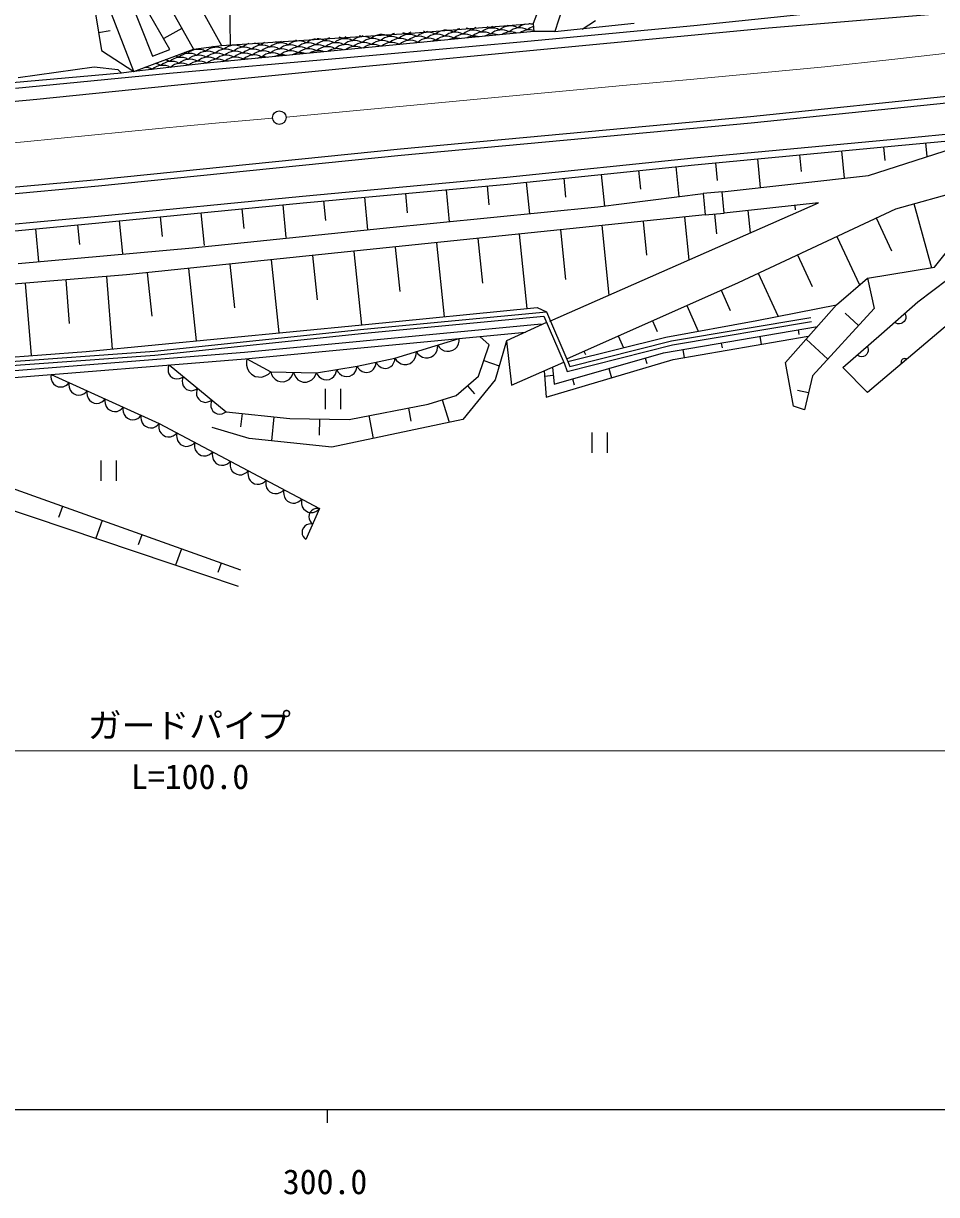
# Model space of a CAD drawing. Units: millimetres, scale not verified. Extents: x 40000 to 680000, y 20000 to 380000.
# Drawn here: x 345584 to 412975, y 198715 to 285083 of the extents above; entities that cross this region are included whole.
import ezdxf
from ezdxf.enums import TextEntityAlignment as Align

# ---------------------------------------------------------------- set-up
doc = ezdxf.new("R2010")
doc.units = ezdxf.units.MM
doc.header["$LTSCALE"] = 1000
doc.linetypes.add('CHAIN', pattern=[18.5, 12, -1.5, 3.5, -1.5])
for name, color, linetype, lineweight in [('M-BGD', 7, 'Continuous', 25), ('M-BMK', 2, 'CHAIN', 13), ('M-BMK-SRVR', 3, 'Continuous', 25), ('M-STR-HTXT', 7, 'Continuous', 13), ('M-TTL-BAND', 7, 'Continuous', 25)]:
    doc.layers.add(name, color=color, linetype=linetype, lineweight=lineweight)
doc.styles.add('ＭＳ ゴシック', font='')
doc.styles.get('ＭＳ ゴシック').set_extended_font_data('MS Gothic')

msp = doc.modelspace()

# ---------------------------------------------------------------- linework, layer by layer
at = {"layer": 'M-BGD'}
for p, q in [((387522, 292895), (384814, 284488)), ((353730, 281535), (350058, 291089)), ((350058, 291089), (351350, 283082)), ((356401, 283169), (351669, 291345)), ((351669, 291345), (355114, 282671)), ((354699, 289307), (358133, 283184)), ((357269, 288758), (360207, 283456)), ((384249, 287812), (383191, 285071)), ((360855, 283498), (360829, 286749)), ((395049, 284920), (408091, 286282)), ((373883, 284340), (383191, 285071)), ((383191, 285071), (383242, 284493)), ((384814, 284488), (390664, 285095)), ((412679, 285735), (400559, 284725)), ((351135, 284417), (351976, 284552)), ((357275, 284715), (355940, 283966)), ((383242, 284493), (359130, 282147)), ((360207, 283456), (373883, 284340)), ((382279, 283735), (395049, 284920)), ((384814, 284488), (383242, 284493)), ((400559, 284725), (385013, 283247)), ((358133, 283184), (360207, 283456)), ((369193, 282549), (382279, 283735)), ((351350, 283082), (353730, 281535)), ((353730, 281535), (358133, 283184)), ((355114, 282671), (356401, 283169)), ((356370, 281407), (369193, 282549)), ((385013, 283247), (370102, 281841)), ((345201, 281106), (350794, 281871)), ((350794, 281871), (352564, 281688)), ((352564, 281688), (352829, 281423)), ((359130, 282147), (353730, 281535)), ((370102, 281841), (356489, 280480)), ((352829, 281423), (336707, 279982)), ((345006, 280309), (356370, 281407)), ((353730, 281535), (352829, 281423)), ((399232, 278217), (424926, 280876)), ((356489, 280480), (346564, 279470)), ((424975, 280379), (399281, 277719)), ((346564, 279470), (330731, 277977)), ((410362, 276591), (435647, 279067)), ((373416, 275845), (399232, 278217)), ((410411, 276094), (435698, 278569)), ((399281, 277719), (373464, 275347)), ((395059, 275163), (410362, 276591)), ((407946, 273880), (416797, 276719)), ((351084, 273582), (373416, 275845)), ((395108, 274666), (410408, 276094)), ((405952, 275692), (406143, 273677)), ((409051, 275986), (409148, 274966)), ((412149, 276279), (412246, 275259)), ((373464, 275347), (351132, 273084)), ((381271, 273735), (395059, 275163)), ((381319, 273237), (395108, 274666)), ((396657, 274812), (396781, 273508)), ((399756, 275106), (399957, 272980)), ((402854, 275399), (402972, 274157)), ((388214, 273951), (388456, 271612)), ((390971, 274237), (391113, 272871)), ((393729, 274523), (393958, 272308)), ((397150, 272664), (407946, 273880)), ((325637, 271259), (351084, 273582)), ((351132, 273084), (325682, 270761)), ((366184, 272350), (381271, 273735)), ((366231, 271852), (381319, 273237)), ((379811, 273099), (379939, 271696)), ((382698, 273380), (382939, 271051)), ((385456, 273666), (385601, 272261)), ((409955, 271420), (418023, 273650)), ((412823, 267097), (418023, 273650)), ((351098, 270878), (366184, 272350)), ((370758, 272267), (370978, 269867)), ((373775, 272544), (373907, 271115)), ((376793, 272821), (377010, 270462)), ((387978, 271552), (395740, 272533)), ((397150, 272664), (395740, 272533)), ((395740, 272533), (395886, 270961)), ((397296, 271092), (397150, 272664)), ((351146, 270380), (366231, 271852)), ((361706, 271410), (361847, 269962)), ((364723, 271705), (364959, 269288)), ((367740, 271990), (367873, 270542)), ((372128, 269977), (387978, 271552)), ((384441, 263123), (404249, 271847)), ((404249, 271847), (397296, 271092)), ((398346, 265977), (409955, 271420)), ((399034, 271281), (399214, 269629)), ((402511, 271658), (402546, 271328)), ((411300, 271792), (412607, 267062)), ((335665, 269406), (351098, 270878)), ((335713, 268909), (351146, 270380)), ((352654, 270527), (352888, 268126)), ((355671, 270822), (355812, 269379)), ((358689, 271116), (358924, 268707)), ((395886, 270961), (368776, 268174)), ((391312, 270487), (391571, 267998)), ((394362, 270803), (394690, 267637)), ((395886, 270961), (397296, 271092)), ((396591, 271027), (396728, 269556)), ((408504, 270740), (409639, 268319)), ((346473, 269934), (346703, 267531)), ((349588, 270232), (349726, 268791)), ((358059, 268534), (372128, 269977)), ((382165, 269538), (382734, 264056)), ((385214, 269854), (385595, 266188)), ((388263, 270171), (388795, 265041)), ((376067, 268906), (376633, 263448)), ((379116, 269222), (379456, 265940)), ((405602, 269379), (407283, 265793)), ((345204, 267387), (358059, 268534)), ((368776, 268174), (353199, 266534)), ((366920, 267957), (367256, 264711)), ((369969, 268273), (370532, 262841)), ((373018, 268590), (373357, 265322)), ((402699, 268018), (403791, 265689)), ((357772, 267008), (358326, 261668)), ((360822, 267325), (361155, 264106)), ((363871, 267641), (364429, 262254)), ((407871, 266296), (412823, 267097)), ((411594, 264543), (415455, 267490)), ((353199, 266534), (336579, 265189)), ((348714, 266178), (348970, 262957)), ((351704, 266415), (352129, 261072)), ((354723, 266692), (355054, 263502)), ((399797, 266657), (401269, 263517)), ((405580, 264338), (407871, 266296)), ((407871, 266296), (408357, 264063)), ((345725, 265940), (346150, 260591)), ((385681, 260342), (398346, 265977)), ((397079, 265413), (397742, 263923)), ((399708, 263168), (405580, 264338)), ((401831, 260085), (405580, 264338)), ((408913, 262185), (411594, 264543)), ((370591, 262846), (383509, 264133)), ((370717, 262529), (384182, 263811)), ((370747, 262230), (383993, 263492)), ((383509, 264133), (384182, 263811)), ((383993, 263492), (385485, 260037)), ((384182, 263811), (385761, 260156)), ((394546, 264286), (395386, 262397)), ((408357, 264063), (403806, 259083)), ((407220, 262818), (406229, 263723)), ((350204, 260887), (370591, 262846)), ((361896, 260843), (383785, 262918)), ((384195, 263025), (381245, 261672)), ((392013, 263159), (392364, 262371)), ((392821, 260780), (404180, 262727)), ((392983, 261940), (399708, 263168)), ((393420, 261678), (403705, 263401)), ((393482, 261385), (403755, 263105)), ((413775, 262863), (407881, 257853)), ((355249, 260908), (370717, 262529)), ((355275, 260609), (370747, 262230)), ((361940, 260345), (382628, 262306)), ((373003, 260397), (377742, 261843)), ((379962, 261375), (379279, 261989)), ((385761, 260156), (392983, 261940)), ((389480, 262032), (389864, 261170)), ((393545, 260305), (403506, 262028)), ((399920, 261997), (400018, 261425)), ((402760, 262484), (402818, 262143)), ((404944, 260328), (403339, 261795)), ((406054, 259710), (408913, 262185)), ((335983, 258767), (361896, 260843)), ((337018, 259922), (350204, 260887)), ((337381, 259643), (355249, 260908)), ((379171, 259071), (379962, 261375)), ((381245, 261672), (380389, 258808)), ((381245, 261672), (381608, 258413)), ((385723, 259425), (393482, 261385)), ((385906, 259781), (393420, 261678)), ((386947, 260905), (387057, 260659)), ((394241, 261023), (394341, 260443)), ((397081, 261510), (397140, 261164)), ((335905, 258259), (361940, 260345)), ((337402, 259344), (355275, 260609)), ((362084, 260356), (363844, 259386)), ((370208, 259803), (373003, 260397)), ((379566, 260223), (380697, 259836)), ((381608, 258413), (385456, 260105)), ((384159, 257510), (393545, 260305)), ((384758, 258483), (392821, 260780)), ((385481, 260048), (385723, 259425)), ((385761, 260156), (385906, 259781)), ((391477, 260397), (391589, 260006)), ((402404, 256850), (401831, 260085)), ((347633, 259198), (355606, 255580)), ((356336, 259896), (360543, 256442)), ((363844, 259386), (367204, 259327)), ((367204, 259327), (370208, 259803)), ((384009, 259457), (384159, 257510)), ((384691, 259111), (384041, 259042)), ((384624, 259739), (384758, 258483)), ((388790, 259631), (388985, 258947)), ((407881, 257853), (406054, 259710)), ((377525, 257655), (379171, 259071)), ((380389, 258808), (378019, 255878)), ((378348, 258363), (378868, 257759)), ((386102, 258866), (386224, 258436)), ((403806, 259083), (403234, 256593)), ((367850, 258128), (367850, 256628)), ((369001, 256628), (369001, 258128)), ((375451, 256997), (377525, 257655)), ((403520, 257838), (402712, 258023)), ((369624, 255878), (375451, 256997)), ((373995, 256717), (374182, 255744)), ((376488, 257326), (377015, 255666)), ((403234, 256593), (402404, 256850)), ((360543, 256442), (365246, 255943)), ((361719, 256317), (361614, 255332)), ((364070, 256068), (363882, 254294)), ((365246, 255943), (369624, 255878)), ((367435, 255911), (367417, 254724)), ((378019, 255878), (368340, 253836)), ((371081, 256157), (371403, 254482)), ((355606, 255580), (367442, 249305)), ((362250, 254462), (359518, 255285)), ((387538, 254910), (387538, 253410)), ((388689, 253410), (388689, 254910)), ((361637, 244761), (335276, 254175)), ((368340, 253836), (362250, 254462)), ((333335, 253028), (361431, 243584)), ((351303, 252842), (351303, 251342)), ((352454, 251342), (352454, 252842)), ((348457, 249468), (348165, 248652)), ((367442, 249305), (366431, 247015)), ((351386, 248422), (350920, 247117)), ((354315, 247376), (354047, 246626)), ((357243, 246330), (356817, 245135)), ((360172, 245284), (359928, 244600))]:
    msp.add_line(p, q, dxfattribs=at)
for points in [[(386825, 284664), (387794, 285289)], [(410629, 263694), (410675, 263581), (410694, 263469), (410695, 263323), (410652, 263205), (410587, 263102), (410471, 262999), (410360, 262948), (410237, 262920), (410092, 262939), (409982, 262972), (409878, 263034)], [(376162, 261361), (376277, 261197), (376419, 261072), (376626, 260946), (376828, 260904), (377032, 260901), (377277, 260976), (377444, 261092), (377589, 261240), (377690, 261460), (377734, 261642), (377742, 261843)], [(373003, 260397), (373118, 260234), (373260, 260109), (373467, 259982), (373669, 259940), (373873, 259938), (374118, 260012), (374285, 260128), (374430, 260276), (374531, 260497), (374575, 260678), (374583, 260879)], [(374583, 260879), (374698, 260716), (374839, 260591), (375046, 260464), (375249, 260422), (375453, 260419), (375697, 260494), (375865, 260610), (376010, 260758), (376111, 260978), (376155, 261160), (376162, 261361)], [(407861, 261275), (407906, 261162), (407925, 261049), (407925, 260903), (407881, 260786), (407815, 260683), (407698, 260581), (407586, 260531), (407464, 260504), (407318, 260523), (407209, 260558), (407105, 260620)], [(362084, 260356), (362038, 260117), (362049, 259888), (362114, 259599), (362250, 259387), (362420, 259207), (362693, 259057), (362936, 259009), (363188, 259008), (363466, 259107), (363662, 259223), (363844, 259386)], [(370208, 259803), (370295, 259653), (370407, 259535), (370576, 259410), (370748, 259359), (370923, 259341), (371140, 259387), (371293, 259475), (371429, 259591), (371533, 259774), (371584, 259927), (371606, 260100)], [(371606, 260100), (371692, 259950), (371805, 259832), (371974, 259707), (372146, 259656), (372321, 259639), (372538, 259685), (372691, 259772), (372827, 259889), (372930, 260071), (372982, 260225), (373003, 260397)], [(410768, 260307), (410716, 260339), (410662, 260356), (410589, 260367), (410528, 260354), (410471, 260330), (410412, 260280), (410379, 260228), (410357, 260169), (410355, 260096), (410365, 260040), (410387, 259983)], [(347633, 259198), (347613, 259023), (347634, 258857), (347698, 258652), (347808, 258506), (347941, 258385), (348147, 258292), (348326, 258271), (348508, 258284), (348704, 258372), (348839, 258467), (348962, 258595)], [(356336, 259896), (356276, 259742), (356255, 259588), (356263, 259388), (356326, 259230), (356418, 259089), (356581, 258955), (356737, 258893), (356904, 258861), (357102, 258893), (357246, 258946), (357388, 259032)], [(363844, 259386), (363903, 259192), (364001, 259026), (364162, 258838), (364345, 258734), (364541, 258668), (364802, 258663), (365000, 258723), (365187, 258820), (365354, 259002), (365454, 259164), (365524, 259356)], [(365524, 259356), (365584, 259162), (365682, 258997), (365842, 258809), (366025, 258705), (366222, 258638), (366482, 258634), (366681, 258693), (366867, 258791), (367034, 258973), (367134, 259135), (367204, 259327)], [(367204, 259327), (367288, 259163), (367401, 259031), (367574, 258889), (367753, 258825), (367939, 258797), (368172, 258833), (368339, 258918), (368490, 259034), (368610, 259222), (368673, 259382), (368706, 259565)], [(368706, 259565), (368790, 259401), (368903, 259269), (369076, 259127), (369255, 259063), (369441, 259034), (369673, 259071), (369841, 259156), (369992, 259272), (370112, 259460), (370175, 259620), (370208, 259803)], [(348962, 258595), (348942, 258420), (348963, 258254), (349026, 258049), (349136, 257903), (349270, 257782), (349476, 257689), (349655, 257668), (349837, 257681), (350033, 257769), (350168, 257863), (350291, 257992)], [(357388, 259032), (357328, 258879), (357307, 258725), (357314, 258525), (357378, 258367), (357469, 258226), (357632, 258092), (357788, 258030), (357956, 257998), (358153, 258030), (358298, 258082), (358439, 258169)], [(350291, 257992), (350271, 257817), (350292, 257651), (350355, 257446), (350465, 257300), (350599, 257179), (350805, 257086), (350984, 257065), (351166, 257078), (351362, 257165), (351497, 257260), (351620, 257389)], [(351620, 257389), (351600, 257214), (351621, 257048), (351684, 256843), (351794, 256697), (351928, 256576), (352134, 256483), (352312, 256462), (352495, 256475), (352691, 256562), (352826, 256657), (352948, 256786)], [(358439, 258169), (358380, 258016), (358358, 257861), (358366, 257661), (358430, 257503), (358521, 257362), (358684, 257229), (358840, 257166), (359008, 257135), (359205, 257166), (359350, 257219), (359491, 257305)], [(352948, 256786), (352929, 256610), (352950, 256445), (353013, 256240), (353123, 256094), (353257, 255973), (353463, 255879), (353641, 255858), (353824, 255872), (354020, 255959), (354155, 256054), (354277, 256183)], [(359491, 257305), (359431, 257152), (359410, 256998), (359418, 256798), (359482, 256640), (359573, 256499), (359736, 256365), (359892, 256303), (360059, 256271), (360257, 256303), (360402, 256356), (360543, 256442)], [(354277, 256183), (354258, 256007), (354279, 255842), (354342, 255637), (354452, 255491), (354586, 255370), (354792, 255276), (354970, 255255), (355153, 255269), (355349, 255356), (355484, 255451), (355606, 255580)], [(355606, 255580), (355575, 255402), (355586, 255232), (355638, 255020), (355741, 254864), (355869, 254733), (356073, 254625), (356254, 254592), (356440, 254594), (356645, 254671), (356789, 254759), (356921, 254882)], [(356921, 254882), (356891, 254705), (356901, 254535), (356953, 254322), (357056, 254167), (357184, 254036), (357388, 253927), (357569, 253895), (357755, 253897), (357960, 253974), (358104, 254062), (358237, 254185)], [(358237, 254185), (358206, 254008), (358217, 253838), (358268, 253625), (358371, 253470), (358499, 253338), (358703, 253230), (358884, 253198), (359070, 253200), (359275, 253277), (359419, 253365), (359552, 253488)], [(359552, 253488), (359521, 253311), (359532, 253141), (359583, 252928), (359686, 252772), (359814, 252641), (360018, 252533), (360199, 252500), (360385, 252503), (360590, 252579), (360734, 252668), (360867, 252791)], [(360867, 252791), (360836, 252613), (360847, 252443), (360898, 252231), (361001, 252075), (361130, 251944), (361333, 251836), (361514, 251803), (361701, 251805), (361905, 251882), (362049, 251970), (362182, 252094)], [(362182, 252094), (362151, 251916), (362162, 251746), (362213, 251534), (362316, 251378), (362445, 251247), (362648, 251139), (362829, 251106), (363016, 251108), (363221, 251185), (363364, 251273), (363497, 251396)], [(363497, 251396), (363466, 251219), (363477, 251049), (363529, 250836), (363631, 250681), (363760, 250550), (363964, 250441), (364144, 250409), (364331, 250411), (364536, 250488), (364679, 250576), (364812, 250699)], [(364812, 250699), (364781, 250522), (364792, 250352), (364844, 250139), (364946, 249984), (365075, 249852), (365279, 249744), (365459, 249712), (365646, 249714), (365851, 249791), (365994, 249879), (366127, 250002)], [(366127, 250002), (366096, 249825), (366107, 249655), (366159, 249442), (366262, 249286), (366390, 249155), (366594, 249047), (366775, 249014), (366961, 249017), (367166, 249093), (367310, 249182), (367442, 249305)], [(367442, 249305), (367292, 249320), (367150, 249301), (366974, 249245), (366850, 249149), (366748, 249033), (366669, 248856), (366653, 248702), (366666, 248546), (366743, 248379), (366825, 248264), (366937, 248160)], [(366937, 248160), (366786, 248175), (366644, 248156), (366469, 248100), (366345, 248004), (366242, 247888), (366164, 247711), (366147, 247558), (366161, 247401), (366237, 247234), (366320, 247119), (366431, 247015)]]:
    msp.add_lwpolyline(points, dxfattribs=at)
for centre, start, end in [((382861, 283893), 99.72991, 132.37566), ((382861, 283893), 73.10039, 88.32742), ((369962, 283095), 60.5563, 68.09432), ((371312, 283248), 125.88093, 132.37566), ((372011, 283106), 60.5563, 132.37566), ((373361, 283259), 109.34741, 132.37566), ((374061, 283117), 60.5563, 132.37566), ((373361, 283259), 60.5563, 78.70992), ((374711, 283412), 117.88153, 132.37566), ((375411, 283270), 60.5563, 132.37566), ((374711, 283412), 60.5563, 70.17581), ((376061, 283565), 124.17987, 132.37566), ((376111, 283128), 60.5563, 132.37566), ((376761, 283423), 60.5563, 132.37566), ((377461, 283281), 60.5563, 132.37566), ((378111, 283576), 105.57527, 132.37566), ((378161, 283138), 60.5563, 132.37566), ((378811, 283434), 60.5563, 132.37566), ((378111, 283576), 60.5563, 82.48207), ((378861, 282996), 72.50227, 118.61206), ((379461, 283729), 115.61284, 132.37566), ((379511, 283291), 60.5563, 132.37566), ((380161, 283587), 60.5563, 132.37566), ((380211, 283149), 69.91638, 121.19795), ((379461, 283729), 60.5563, 72.4445), ((380811, 283882), 122.38702, 132.37566), ((380861, 283444), 60.5563, 132.37566), ((381511, 283740), 60.5563, 132.37566), ((381561, 283302), 67.55372, 123.56061), ((380811, 283882), 60.5563, 65.67031), ((382211, 283597), 60.5563, 132.37566), ((382911, 283455), 73.68251, 125.7527), ((383561, 283750), 107.5977, 132.37566), ((359812, 282166), 60.5563, 132.37566), ((359112, 282309), 60.5563, 66.71298), ((360462, 282462), 125.83932, 132.37566), ((361162, 282319), 60.5563, 132.37566), ((361862, 282177), 60.5563, 132.37566), ((362512, 282472), 104.36459, 132.37566), ((363212, 282330), 60.5563, 132.37566), ((362512, 282472), 60.5563, 83.69275), ((363862, 282625), 114.97933, 132.37566), ((363911, 282188), 60.5563, 132.37566), ((364562, 282483), 60.5563, 132.37566), ((363862, 282625), 60.5563, 73.07801), ((365212, 282778), 121.89939, 132.37566), ((365261, 282341), 60.5563, 132.37566), ((365912, 282636), 60.5563, 132.37566), ((365961, 282199), 60.5563, 132.37566), ((365212, 282778), 60.5563, 66.15794), ((366611, 282494), 60.5563, 132.37566), ((367262, 282789), 96.50793, 132.37566), ((367311, 282352), 60.5563, 132.37566), ((367961, 282647), 60.5563, 132.37566), ((368011, 282210), 60.5563, 132.37566), ((367262, 282789), 60.5563, 91.5494), ((368612, 282942), 112.37344, 132.37566), ((368661, 282505), 60.5563, 132.37566), ((369311, 282800), 60.5563, 132.37566), ((369361, 282363), 60.5563, 132.37566), ((368612, 282942), 60.5563, 75.6839), ((369962, 283095), 119.96301, 132.37566), ((370011, 282658), 60.5563, 132.37566), ((370061, 282220), 63.88119, 127.23314), ((370661, 282953), 60.5563, 132.37566), ((370711, 282516), 60.5563, 132.37566), ((371361, 282811), 60.5563, 132.37566), ((371411, 282373), 61.90593, 129.20841), ((372061, 282669), 60.5563, 132.37566), ((372711, 282964), 60.5563, 132.37566), ((372761, 282526), 60.5563, 131.08625), ((373411, 282822), 60.5563, 132.37566), ((373461, 282384), 89.57341, 101.54093), ((374111, 282679), 60.5563, 132.37566), ((374761, 282975), 60.5563, 132.37566), ((374811, 282537), 82.96488, 108.14945), ((375461, 282832), 60.5563, 132.37566), ((376161, 282690), 78.76139, 112.35295), ((376811, 282985), 60.5563, 132.37566), ((377511, 282843), 75.39743, 115.71691), ((357161, 281423), 60.5563, 132.37566), ((356462, 281565), 60.5563, 73.92566), ((357812, 281718), 60.5563, 132.37566), ((357861, 281281), 60.5563, 132.37566), ((357112, 281860), 60.5563, 70.07873), ((358462, 282013), 60.5563, 132.37566), ((358511, 281576), 60.5563, 132.37566), ((359162, 281871), 60.5563, 132.37566), ((359211, 281434), 60.5563, 132.37566), ((359861, 281729), 60.5563, 132.37566), ((359911, 281292), 60.5563, 132.37566), ((360512, 282024), 60.5563, 132.37566), ((360561, 281587), 60.5563, 132.37566), ((361211, 281882), 60.5563, 132.37566), ((361261, 281445), 60.5563, 132.37566), ((361911, 281740), 60.5563, 132.37566), ((361961, 281302), 79.85119, 111.26315), ((362561, 282035), 60.5563, 132.37566), ((362611, 281598), 60.5563, 132.37566), ((363261, 281893), 60.5563, 132.37566), ((363311, 281455), 76.3018, 114.81253), ((363961, 281751), 60.5563, 132.37566), ((364611, 282046), 60.5563, 132.37566), ((364661, 281608), 73.2939, 117.82044), ((365311, 281904), 60.5563, 132.37566), ((366011, 281761), 70.63043, 120.48391), ((366661, 282057), 60.5563, 132.37566), ((367361, 281914), 68.21034, 122.904), ((368711, 282067), 65.97362, 125.14072), ((354511, 280680), 60.5563, 88.68794), ((355861, 280833), 60.5563, 132.37566), ((355161, 280975), 60.5563, 82.95429), ((356511, 281128), 60.5563, 132.37566), ((355811, 281270), 60.5563, 78.15764), ((357211, 280986), 60.5563, 132.37566), ((358561, 281139), 60.5563, 132.37566), ((360611, 281149), 84.45008, 106.66425)]:
    msp.add_arc(centre, 1158, start, end, dxfattribs=at)
at = {"layer": 'M-BMK'}
for points in [[(364963, 278181), (369928, 278648), (374903, 279115), (379868, 279579), (384844, 280040), (389809, 280498), (394785, 280954), (399751, 281411), (404724, 281893), (409683, 282421), (414647, 282995), (419602, 283567), (424572, 284094), (429537, 284570), (434515, 285025), (439483, 285487), (444460, 285962), (449426, 286441), (454399, 286914), (459097, 287339), (463807, 287746)], [(265450, 269205), (270424, 269572), (275410, 269924), (280388, 270247), (285374, 270575), (288741, 270840), (292112, 271165), (297068, 271726), (302030, 272313), (305615, 272708), (309216, 273043), (314189, 273402), (319176, 273734), (322473, 273996), (325773, 274318), (330729, 274860), (335698, 275382), (340660, 275871), (345633, 276359), (350599, 276852), (355575, 277332), (359766, 277716), (363967, 278091)]]:
    msp.add_lwpolyline(points, dxfattribs=at)
at = {"layer": 'M-BMK-SRVR'}
msp.add_circle((364465, 278136), 498, dxfattribs=at)
at = {"layer": 'M-STR-HTXT'}
msp.add_line((298755, 231448), (417268, 231448), dxfattribs=at)
at = {"layer": 'M-TTL-BAND'}
for p, q in [((40000, 205000), (579000, 205000)), ((368000, 205000), (368000, 204000))]:
    msp.add_line(p, q, dxfattribs=at)

# ---------------------------------------------------------------- texts
at = {"layer": 'M-STR-HTXT', "style": 'ＭＳ ゴシック'}
for s, p in [('ガードパイプ', (350324, 231848)), ('L=100.0', (353520, 228071))]:
    msp.add_text(s, height=1833, dxfattribs=at).set_placement(p, align=Align.BOTTOM_LEFT)
at = {"layer": 'M-TTL-BAND', "style": 'ＭＳ ゴシック'}
msp.add_text('300.0', height=1833, dxfattribs=at).set_placement((367844, 198195), align=Align.BOTTOM_CENTER)

doc.saveas('drawing.dxf')
